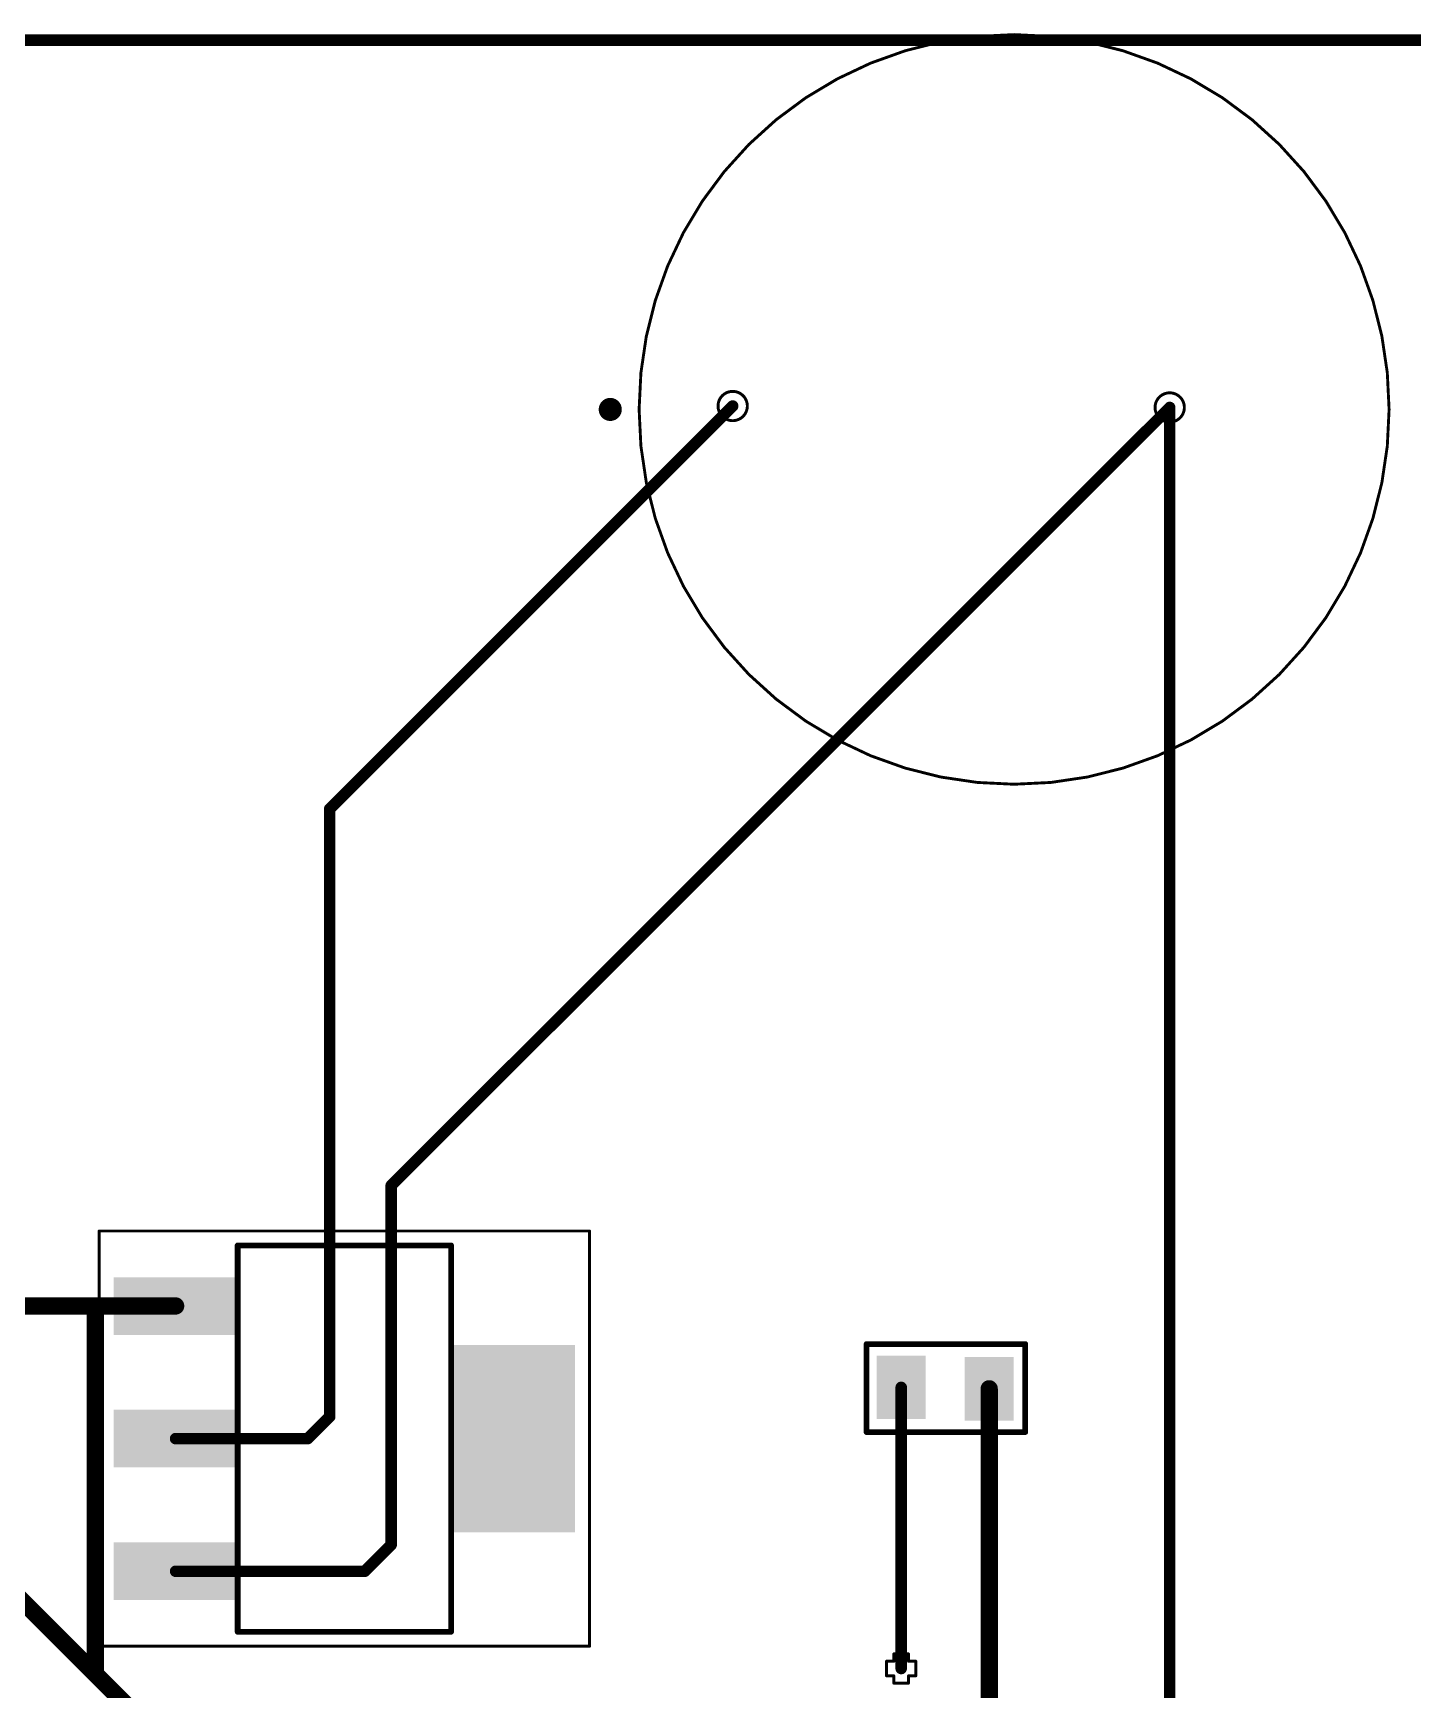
# Paper-space layout 'Лист1' of a CAD drawing. Header units: millimetres. Extents: x 20 to 579, y 6 to 381.
# Drawn here: x 104.01 to 127.93, y 311.93 to 340.66 of the extents above; entities that cross this region are included whole.
import ezdxf

# ---------------------------------------------------------------- set-up
doc = ezdxf.new("R2010")
doc.units = ezdxf.units.MM
for name, color, linetype in [('DrillDrawing', 1, 'Continuous'), ('Mechanical13', 56, 'Continuous'), ('Mechanical15', 56, 'Continuous'), ('Mechanical2', 216, 'Continuous'), ('TopLayer', 1, 'Continuous')]:
    doc.layers.add(name, color=color, linetype=linetype)

psp = doc.layouts.new('Лист1')

# ---------------------------------------------------------------- hatches: boundary and pattern name
at = {"layer": 'TopLayer'}
for points in [[(105.409, 318.091), (105.409, 319.091), (107.559, 319.091), (107.559, 318.091)], [(111.259, 314.666), (111.259, 317.916), (113.409, 317.916), (113.409, 314.666)], [(118.636, 316.63), (118.636, 317.73), (119.486, 317.73), (119.486, 316.63)], [(120.161, 316.605), (120.161, 317.705), (121.011, 317.705), (121.011, 316.605)], [(105.409, 315.791), (105.409, 316.791), (107.559, 316.791), (107.559, 315.791)], [(105.409, 313.491), (105.409, 314.491), (107.559, 314.491), (107.559, 313.491)]]:
    psp.add_hatch(color=256, dxfattribs=at).paths.add_polyline_path(points)

# ---------------------------------------------------------------- linework, layer by layer
at = {"layer": 'DrillDrawing'}
for points, const_width in [([(116.394, 334.198, 1), (115.886, 334.198, 1)], 0.0508), ([(123.969, 334.173, 1), (123.461, 334.173, 1)], 0.0508), ([(115.873, 334.198, 1), (115.898, 334.198, 1)], 0.0254), ([(116.381, 334.198, 1), (116.406, 334.198, 1)], 0.0254), ([(123.448, 334.173, 1), (123.473, 334.173, 1)], 0.0254), ([(123.956, 334.173, 1), (123.981, 334.173, 1)], 0.0254), ([(118.794, 312.431, 1), (118.819, 312.431, 1)], 0.0254), ([(118.794, 312.431, 1), (118.819, 312.431, 1)], 0.0254), ([(118.921, 312.558, 1), (118.946, 312.558, 1)], 0.0254), ([(118.921, 312.558, 1), (118.946, 312.558, 1)], 0.0254), ([(118.921, 312.431, 1), (118.946, 312.431, 1)], 0.0254), ([(118.921, 312.431, 1), (118.946, 312.431, 1)], 0.0254), ([(119.175, 312.558, 1), (119.2, 312.558, 1)], 0.0254), ([(119.175, 312.558, 1), (119.2, 312.558, 1)], 0.0254), ([(119.175, 312.431, 1), (119.2, 312.431, 1)], 0.0254), ([(119.175, 312.431, 1), (119.2, 312.431, 1)], 0.0254), ([(119.302, 312.431, 1), (119.327, 312.431, 1)], 0.0254), ([(119.302, 312.431, 1), (119.327, 312.431, 1)], 0.0254), ([(118.794, 312.177, 1), (118.819, 312.177, 1)], 0.0254), ([(118.794, 312.177, 1), (118.819, 312.177, 1)], 0.0254), ([(118.921, 312.177, 1), (118.946, 312.177, 1)], 0.0254), ([(118.921, 312.177, 1), (118.946, 312.177, 1)], 0.0254), ([(118.921, 312.05, 1), (118.946, 312.05, 1)], 0.0254), ([(118.921, 312.05, 1), (118.946, 312.05, 1)], 0.0254), ([(119.175, 312.177, 1), (119.2, 312.177, 1)], 0.0254), ([(119.175, 312.177, 1), (119.2, 312.177, 1)], 0.0254), ([(119.175, 312.05, 1), (119.2, 312.05, 1)], 0.0254), ([(119.175, 312.05, 1), (119.2, 312.05, 1)], 0.0254), ([(119.302, 312.177, 1), (119.327, 312.177, 1)], 0.0254), ([(119.302, 312.177, 1), (119.327, 312.177, 1)], 0.0254)]:
    psp.add_lwpolyline(points, format="xyb", close=True, dxfattribs=dict(at, const_width=const_width))
at = {"layer": 'DrillDrawing', "const_width": 0.0508}
for points in [[(118.807, 312.177), (118.807, 312.431)], [(118.807, 312.431), (118.934, 312.431)], [(118.934, 312.431), (118.934, 312.558)], [(118.934, 312.558), (119.188, 312.558)], [(119.188, 312.431), (119.188, 312.558)], [(119.188, 312.431), (119.315, 312.431)], [(119.315, 312.177), (119.315, 312.431)], [(118.807, 312.177), (118.934, 312.177)], [(118.934, 312.05), (118.934, 312.177)], [(118.934, 312.05), (119.188, 312.05)], [(119.188, 312.177), (119.315, 312.177)], [(119.188, 312.05), (119.188, 312.177)]]:
    psp.add_lwpolyline(points, dxfattribs=at)
at = {"layer": 'Mechanical13'}
for points, const_width in [([(114.118, 334.139, 1), (113.918, 334.139, 1)], 0.2), ([(113.868, 334.139, 1), (113.968, 334.139, 1)], 0.1), ([(114.068, 334.139, 1), (114.168, 334.139, 1)], 0.1)]:
    psp.add_lwpolyline(points, format="xyb", close=True, dxfattribs=dict(at, const_width=const_width))
at = {"layer": 'Mechanical15'}
for points, const_width in [([(127.518, 334.139, 1), (114.518, 334.139, 1)], 0.05), ([(114.505, 334.139, 1), (114.53, 334.139, 1)], 0.025), ([(127.505, 334.139, 1), (127.53, 334.139, 1)], 0.025), ([(105.146, 319.891, 1), (105.171, 319.891, 1)], 0.025), ([(105.146, 319.891, 1), (105.171, 319.891, 1)], 0.025), ([(113.646, 319.891, 1), (113.671, 319.891, 1)], 0.025), ([(113.646, 319.891, 1), (113.671, 319.891, 1)], 0.025), ([(105.146, 312.691, 1), (105.171, 312.691, 1)], 0.025), ([(105.146, 312.691, 1), (105.171, 312.691, 1)], 0.025), ([(113.646, 312.691, 1), (113.671, 312.691, 1)], 0.025), ([(113.646, 312.691, 1), (113.671, 312.691, 1)], 0.025)]:
    psp.add_lwpolyline(points, format="xyb", close=True, dxfattribs=dict(at, const_width=const_width))
at = {"layer": 'Mechanical15', "const_width": 0.05}
for points in [[(105.159, 312.691), (105.159, 319.891)], [(105.159, 319.891), (113.659, 319.891)], [(113.659, 312.691), (113.659, 319.891)], [(105.159, 312.691), (113.659, 312.691)]]:
    psp.add_lwpolyline(points, dxfattribs=at)
at = {"layer": 'Mechanical2', "const_width": 0.1}
for points in [[(107.559, 312.941), (107.559, 319.641)], [(107.559, 319.641), (111.259, 319.641)], [(111.259, 312.941), (111.259, 319.641)], [(118.461, 316.405), (118.461, 317.931)], [(118.461, 317.931), (121.211, 317.931)], [(121.211, 316.405), (121.211, 317.931)], [(118.461, 316.405), (121.211, 316.405)], [(107.559, 312.941), (111.259, 312.941)]]:
    psp.add_lwpolyline(points, dxfattribs=at)
at = {"layer": 'Mechanical2', "const_width": 0.05}
for points in [[(107.534, 319.641, 1), (107.584, 319.641, 1)], [(107.534, 319.641, 1), (107.584, 319.641, 1)], [(111.234, 319.641, 1), (111.284, 319.641, 1)], [(111.234, 319.641, 1), (111.284, 319.641, 1)], [(118.436, 317.931, 1), (118.486, 317.931, 1)], [(118.436, 317.931, 1), (118.486, 317.931, 1)], [(121.186, 317.931, 1), (121.236, 317.931, 1)], [(121.186, 317.931, 1), (121.236, 317.931, 1)], [(118.436, 316.405, 1), (118.486, 316.405, 1)], [(118.436, 316.405, 1), (118.486, 316.405, 1)], [(121.186, 316.405, 1), (121.236, 316.405, 1)], [(121.186, 316.405, 1), (121.236, 316.405, 1)], [(107.534, 312.941, 1), (107.584, 312.941, 1)], [(107.534, 312.941, 1), (107.584, 312.941, 1)], [(111.234, 312.941, 1), (111.284, 312.941, 1)], [(111.234, 312.941, 1), (111.284, 312.941, 1)]]:
    psp.add_lwpolyline(points, format="xyb", close=True, dxfattribs=at)
at = {"layer": 'TopLayer'}
for points, const_width in [([(89.745, 340.544), (136.795, 340.544)], 0.2), ([(109.155, 327.213), (116.14, 334.198)], 0.2), ([(110.221, 320.68), (123.715, 334.173)], 0.2), ([(123.715, 310.904), (123.715, 334.173)], 0.2), ([(109.155, 316.672), (109.155, 327.213)], 0.2), ([(110.221, 314.45), (110.221, 320.68)], 0.2), ([(98.709, 318.592), (105.116, 318.592)], 0.3), ([(98.709, 318.592), (105.091, 312.21)], 0.3), ([(105.091, 318.566), (105.116, 318.592)], 0.3), ([(105.091, 312.21), (105.091, 318.566)], 0.3), ([(105.116, 318.592), (106.484, 318.592)], 0.3), ([(119.061, 312.304), (119.061, 317.18)], 0.2), ([(120.586, 311.694), (120.586, 317.155)], 0.3), ([(108.774, 316.291), (109.155, 316.672)], 0.2), ([(106.484, 316.291), (108.774, 316.291)], 0.2), ([(109.763, 313.991), (110.221, 314.45)], 0.2), ([(106.484, 313.991), (109.763, 313.991)], 0.2), ([(105.091, 312.21), (106.343, 310.957)], 0.3)]:
    psp.add_lwpolyline(points, dxfattribs=dict(at, const_width=const_width))
for points, const_width in [([(116.09, 334.198, 1), (116.19, 334.198, 1)], 0.1), ([(123.665, 334.173, 1), (123.765, 334.173, 1)], 0.1), ([(123.665, 334.173, 1), (123.765, 334.173, 1)], 0.1), ([(109.105, 327.213, 1), (109.205, 327.213, 1)], 0.1), ([(109.105, 327.213, 1), (109.205, 327.213, 1)], 0.1), ([(110.171, 320.68, 1), (110.271, 320.68, 1)], 0.1), ([(110.171, 320.68, 1), (110.271, 320.68, 1)], 0.1), ([(105.016, 318.566, 1), (105.166, 318.566, 1)], 0.15), ([(105.016, 318.566, 1), (105.166, 318.566, 1)], 0.15), ([(105.041, 318.592, 1), (105.191, 318.592, 1)], 0.15), ([(105.041, 318.592, 1), (105.191, 318.592, 1)], 0.15), ([(105.041, 318.592, 1), (105.191, 318.592, 1)], 0.15), ([(106.409, 318.592, 1), (106.559, 318.592, 1)], 0.15), ([(119.011, 317.18, 1), (119.111, 317.18, 1)], 0.1), ([(120.511, 317.155, 1), (120.661, 317.155, 1)], 0.15), ([(109.105, 316.672, 1), (109.205, 316.672, 1)], 0.1), ([(109.105, 316.672, 1), (109.205, 316.672, 1)], 0.1), ([(106.434, 316.291, 1), (106.534, 316.291, 1)], 0.1), ([(108.724, 316.291, 1), (108.824, 316.291, 1)], 0.1), ([(108.724, 316.291, 1), (108.824, 316.291, 1)], 0.1), ([(110.171, 314.45, 1), (110.271, 314.45, 1)], 0.1), ([(110.171, 314.45, 1), (110.271, 314.45, 1)], 0.1), ([(106.434, 313.991, 1), (106.534, 313.991, 1)], 0.1), ([(109.713, 313.991, 1), (109.813, 313.991, 1)], 0.1), ([(109.713, 313.991, 1), (109.813, 313.991, 1)], 0.1), ([(105.016, 312.21, 1), (105.166, 312.21, 1)], 0.15), ([(105.016, 312.21, 1), (105.166, 312.21, 1)], 0.15), ([(105.016, 312.21, 1), (105.166, 312.21, 1)], 0.15), ([(119.011, 312.304, 1), (119.111, 312.304, 1)], 0.1)]:
    psp.add_lwpolyline(points, format="xyb", close=True, dxfattribs=dict(at, const_width=const_width))

doc.saveas('drawing.dxf')
